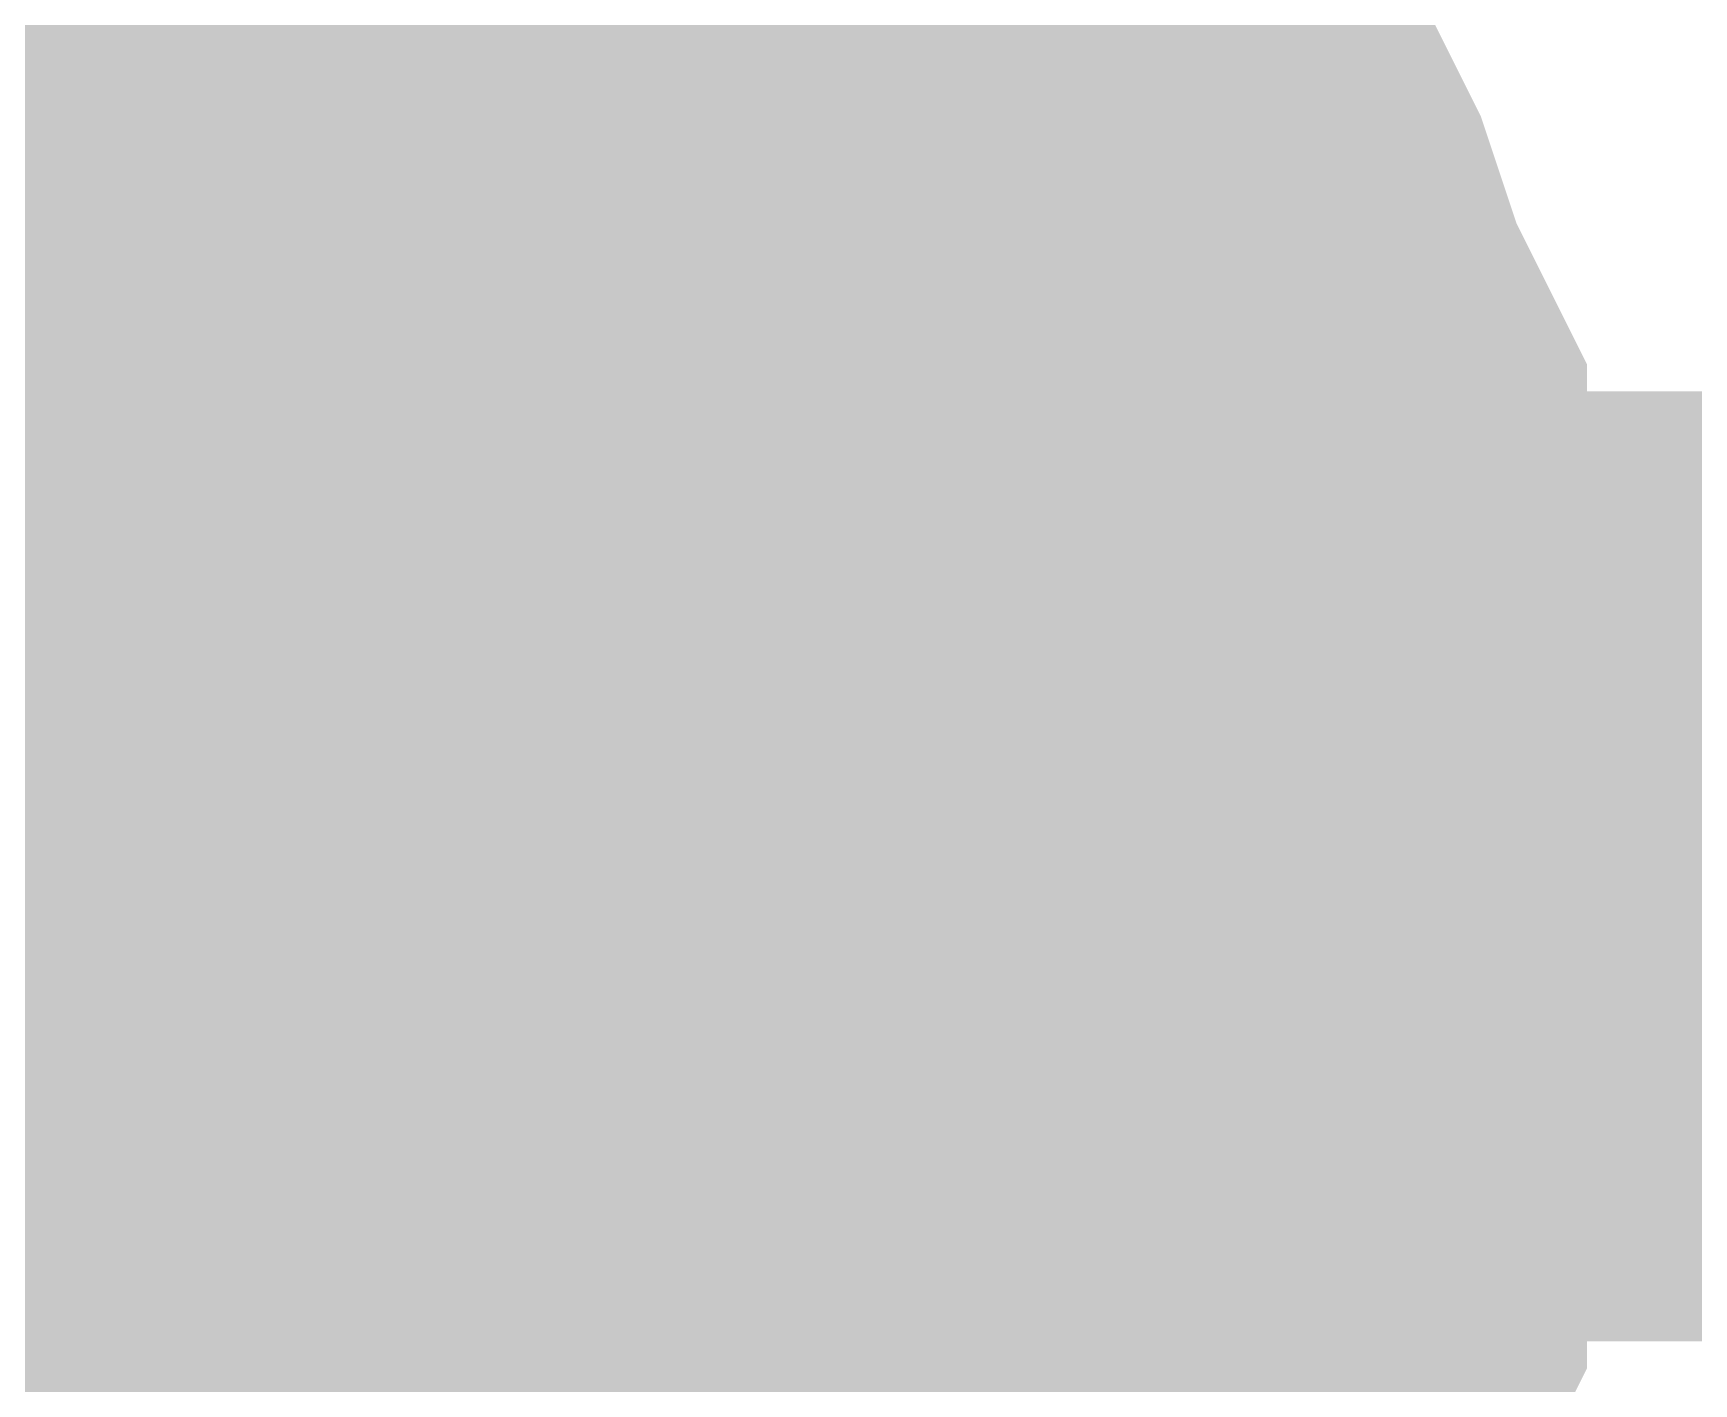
# Model space of a CAD drawing. Header units: inches. Extents: x 0 to 594, y 0 to 420.
# Drawn here: x 117.664 to 118.188, y 139.833 to 140.259 of the extents above; entities that cross this region are included whole.
import ezdxf

# ---------------------------------------------------------------- set-up
doc = ezdxf.new("R2010")
doc.units = ezdxf.units.IN
doc.layers.add('Sheet', color=255, linetype='Continuous')

msp = doc.modelspace()

# ---------------------------------------------------------------- linework, layer by layer
at = {"layer": 'Sheet'}
for points in [[(102.50532, 162.49467, 0.29972, 0.29972, 0), (107.50011, 162.49467, 0.29972, 0.29972, 0), (107.50011, 139.99627, 0.29972, 0.29972, 0), (117.50091, 139.99627, 0.29972, 0.29972, 0), (130.01029, 139.99627, 0.29972, 0.29972, 0)], [(117.79208, 140.41062, 0.29972, 0.29972, 0), (117.80328, 140.39942, 0.29972, 0.29972, 0), (117.82568, 140.38823, 0.29972, 0.29972, 0), (117.84808, 140.36583, 0.29972, 0.29972, 0), (117.85928, 140.35463, 0.29972, 0.29972, 0), (117.88167, 140.33223, 0.29972, 0.29972, 0), (117.89287, 140.32103, 0.29972, 0.29972, 0), (117.91527, 140.29864, 0.29972, 0.29972, 0), (117.92647, 140.27624, 0.29972, 0.29972, 0), (117.93767, 140.25384, 0.29972, 0.29972, 0), (117.94887, 140.24264, 0.29972, 0.29972, 0), (117.96007, 140.22024, 0.29972, 0.29972, 0), (117.97127, 140.19785, 0.29972, 0.29972, 0), (117.98247, 140.17545, 0.29972, 0.29972, 0), (117.99367, 140.14185, 0.29972, 0.29972, 0), (118.00486, 140.11945, 0.29972, 0.29972, 0), (118.00486, 140.09706, 0.29972, 0.29972, 0), (118.00486, 140.07466, 0.29972, 0.29972, 0), (118.01606, 140.05226, 0.29972, 0.29972, 0), (118.01606, 140.01866, 0.29972, 0.29972, 0), (118.01606, 139.99627, 0.29972, 0.29972, 0)], [(117.79208, 140.41062, 0.29972, 0.29972, 0), (117.80328, 140.39942, 0.29972, 0.29972, 0), (117.82568, 140.38823, 0.29972, 0.29972, 0), (117.84808, 140.36583, 0.29972, 0.29972, 0), (117.85928, 140.35463, 0.29972, 0.29972, 0), (117.88167, 140.33223, 0.29972, 0.29972, 0), (117.89287, 140.32103, 0.29972, 0.29972, 0), (117.91527, 140.29864, 0.29972, 0.29972, 0), (117.92647, 140.27624, 0.29972, 0.29972, 0), (117.93767, 140.25384, 0.29972, 0.29972, 0), (117.94887, 140.24264, 0.29972, 0.29972, 0), (117.96007, 140.22024, 0.29972, 0.29972, 0), (117.97127, 140.19785, 0.29972, 0.29972, 0), (117.98247, 140.17545, 0.29972, 0.29972, 0), (117.99367, 140.14185, 0.29972, 0.29972, 0), (118.00486, 140.11945, 0.29972, 0.29972, 0), (118.00486, 140.09706, 0.29972, 0.29972, 0), (118.00486, 140.07466, 0.29972, 0.29972, 0), (118.01606, 140.05226, 0.29972, 0.29972, 0), (118.01606, 140.01866, 0.29972, 0.29972, 0), (118.01606, 139.99627, 0.29972, 0.29972, 0)], [(117.79208, 140.41062, 0.29972, 0.29972, 0), (117.80328, 140.39942, 0.29972, 0.29972, 0), (117.82568, 140.38823, 0.29972, 0.29972, 0), (117.84808, 140.36583, 0.29972, 0.29972, 0), (117.85928, 140.35463, 0.29972, 0.29972, 0), (117.88167, 140.33223, 0.29972, 0.29972, 0), (117.89287, 140.32103, 0.29972, 0.29972, 0), (117.91527, 140.29864, 0.29972, 0.29972, 0), (117.92647, 140.27624, 0.29972, 0.29972, 0), (117.93767, 140.25384, 0.29972, 0.29972, 0), (117.94887, 140.24264, 0.29972, 0.29972, 0), (117.96007, 140.22024, 0.29972, 0.29972, 0), (117.97127, 140.19785, 0.29972, 0.29972, 0), (117.98247, 140.17545, 0.29972, 0.29972, 0), (117.99367, 140.14185, 0.29972, 0.29972, 0), (118.00486, 140.11945, 0.29972, 0.29972, 0), (118.00486, 140.09706, 0.29972, 0.29972, 0), (118.00486, 140.07466, 0.29972, 0.29972, 0), (118.01606, 140.05226, 0.29972, 0.29972, 0), (118.01606, 140.01866, 0.29972, 0.29972, 0), (118.01606, 139.99627, 0.29972, 0.29972, 0)], [(117.79208, 140.41062, 0.29972, 0.29972, 0), (117.80328, 140.39942, 0.29972, 0.29972, 0), (117.82568, 140.38823, 0.29972, 0.29972, 0), (117.84808, 140.36583, 0.29972, 0.29972, 0), (117.85928, 140.35463, 0.29972, 0.29972, 0), (117.88167, 140.33223, 0.29972, 0.29972, 0), (117.89287, 140.32103, 0.29972, 0.29972, 0), (117.91527, 140.29864, 0.29972, 0.29972, 0), (117.92647, 140.27624, 0.29972, 0.29972, 0), (117.93767, 140.25384, 0.29972, 0.29972, 0), (117.94887, 140.24264, 0.29972, 0.29972, 0), (117.96007, 140.22024, 0.29972, 0.29972, 0), (117.97127, 140.19785, 0.29972, 0.29972, 0), (117.98247, 140.17545, 0.29972, 0.29972, 0), (117.99367, 140.14185, 0.29972, 0.29972, 0), (118.00486, 140.11945, 0.29972, 0.29972, 0), (118.00486, 140.09706, 0.29972, 0.29972, 0), (118.00486, 140.07466, 0.29972, 0.29972, 0), (118.01606, 140.05226, 0.29972, 0.29972, 0), (118.01606, 140.01866, 0.29972, 0.29972, 0), (118.01606, 139.99627, 0.29972, 0.29972, 0)], [(117.79208, 140.41062, 0.29972, 0.29972, 0), (117.80328, 140.39942, 0.29972, 0.29972, 0), (117.82568, 140.38823, 0.29972, 0.29972, 0), (117.84808, 140.36583, 0.29972, 0.29972, 0), (117.85928, 140.35463, 0.29972, 0.29972, 0), (117.88167, 140.33223, 0.29972, 0.29972, 0), (117.89287, 140.32103, 0.29972, 0.29972, 0), (117.91527, 140.29864, 0.29972, 0.29972, 0), (117.92647, 140.27624, 0.29972, 0.29972, 0), (117.93767, 140.25384, 0.29972, 0.29972, 0), (117.94887, 140.24264, 0.29972, 0.29972, 0), (117.96007, 140.22024, 0.29972, 0.29972, 0), (117.97127, 140.19785, 0.29972, 0.29972, 0), (117.98247, 140.17545, 0.29972, 0.29972, 0), (117.99367, 140.14185, 0.29972, 0.29972, 0), (118.00486, 140.11945, 0.29972, 0.29972, 0), (118.00486, 140.09706, 0.29972, 0.29972, 0), (118.00486, 140.07466, 0.29972, 0.29972, 0), (118.01606, 140.05226, 0.29972, 0.29972, 0), (118.01606, 140.01866, 0.29972, 0.29972, 0), (118.01606, 139.99627, 0.29972, 0.29972, 0)], [(117.79208, 140.41062, 0.29972, 0.29972, 0), (117.80328, 140.39942, 0.29972, 0.29972, 0), (117.82568, 140.38823, 0.29972, 0.29972, 0), (117.84808, 140.36583, 0.29972, 0.29972, 0), (117.85928, 140.35463, 0.29972, 0.29972, 0), (117.88167, 140.33223, 0.29972, 0.29972, 0), (117.89287, 140.32103, 0.29972, 0.29972, 0), (117.91527, 140.29864, 0.29972, 0.29972, 0), (117.92647, 140.27624, 0.29972, 0.29972, 0), (117.93767, 140.25384, 0.29972, 0.29972, 0), (117.94887, 140.24264, 0.29972, 0.29972, 0), (117.96007, 140.22024, 0.29972, 0.29972, 0), (117.97127, 140.19785, 0.29972, 0.29972, 0), (117.98247, 140.17545, 0.29972, 0.29972, 0), (117.99367, 140.14185, 0.29972, 0.29972, 0), (118.00486, 140.11945, 0.29972, 0.29972, 0), (118.00486, 140.09706, 0.29972, 0.29972, 0), (118.00486, 140.07466, 0.29972, 0.29972, 0), (118.01606, 140.05226, 0.29972, 0.29972, 0), (118.01606, 140.01866, 0.29972, 0.29972, 0), (118.01606, 139.99627, 0.29972, 0.29972, 0)], [(117.79208, 140.41062, 0.29972, 0.29972, 0), (117.80328, 140.39942, 0.29972, 0.29972, 0), (117.82568, 140.38823, 0.29972, 0.29972, 0), (117.84808, 140.36583, 0.29972, 0.29972, 0), (117.85928, 140.35463, 0.29972, 0.29972, 0), (117.88167, 140.33223, 0.29972, 0.29972, 0), (117.89287, 140.32103, 0.29972, 0.29972, 0), (117.91527, 140.29864, 0.29972, 0.29972, 0), (117.92647, 140.27624, 0.29972, 0.29972, 0), (117.93767, 140.25384, 0.29972, 0.29972, 0), (117.94887, 140.24264, 0.29972, 0.29972, 0), (117.96007, 140.22024, 0.29972, 0.29972, 0), (117.97127, 140.19785, 0.29972, 0.29972, 0), (117.98247, 140.17545, 0.29972, 0.29972, 0), (117.99367, 140.14185, 0.29972, 0.29972, 0), (118.00486, 140.11945, 0.29972, 0.29972, 0), (118.00486, 140.09706, 0.29972, 0.29972, 0), (118.00486, 140.07466, 0.29972, 0.29972, 0), (118.01606, 140.05226, 0.29972, 0.29972, 0), (118.01606, 140.01866, 0.29972, 0.29972, 0), (118.01606, 139.99627, 0.29972, 0.29972, 0)], [(117.79208, 140.41062, 0.29972, 0.29972, 0), (117.80328, 140.39942, 0.29972, 0.29972, 0), (117.82568, 140.38823, 0.29972, 0.29972, 0), (117.84808, 140.36583, 0.29972, 0.29972, 0), (117.85928, 140.35463, 0.29972, 0.29972, 0), (117.88167, 140.33223, 0.29972, 0.29972, 0), (117.89287, 140.32103, 0.29972, 0.29972, 0), (117.91527, 140.29864, 0.29972, 0.29972, 0), (117.92647, 140.27624, 0.29972, 0.29972, 0), (117.93767, 140.25384, 0.29972, 0.29972, 0), (117.94887, 140.24264, 0.29972, 0.29972, 0), (117.96007, 140.22024, 0.29972, 0.29972, 0), (117.97127, 140.19785, 0.29972, 0.29972, 0), (117.98247, 140.17545, 0.29972, 0.29972, 0), (117.99367, 140.14185, 0.29972, 0.29972, 0), (118.00486, 140.11945, 0.29972, 0.29972, 0), (118.00486, 140.09706, 0.29972, 0.29972, 0), (118.00486, 140.07466, 0.29972, 0.29972, 0), (118.01606, 140.05226, 0.29972, 0.29972, 0), (118.01606, 140.01866, 0.29972, 0.29972, 0), (118.01606, 139.99627, 0.29972, 0.29972, 0)], [(117.89287, 140.32103, 0.09906, 0.09906, 0), (117.91527, 140.29864, 0.09906, 0.09906, 0), (117.92647, 140.27624, 0.09906, 0.09906, 0), (117.93767, 140.25384, 0.09906, 0.09906, 0), (117.94887, 140.24264, 0.09906, 0.09906, 0), (117.96007, 140.22024, 0.09906, 0.09906, 0), (117.97127, 140.19785, 0.09906, 0.09906, 0), (117.98247, 140.17545, 0.09906, 0.09906, 0), (117.99367, 140.14185, 0.09906, 0.09906, 0), (118.00486, 140.11945, 0.09906, 0.09906, 0), (118.00486, 140.09706, 0.09906, 0.09906, 0), (118.00486, 140.07466, 0.09906, 0.09906, 0), (118.01606, 140.05226, 0.09906, 0.09906, 0), (118.01606, 140.01866, 0.09906, 0.09906, 0), (118.01606, 139.99627, 0.09906, 0.09906, 0)], [(117.89287, 140.32103, 0.09906, 0.09906, 0), (117.91527, 140.29864, 0.09906, 0.09906, 0), (117.92647, 140.27624, 0.09906, 0.09906, 0), (117.93767, 140.25384, 0.09906, 0.09906, 0), (117.94887, 140.24264, 0.09906, 0.09906, 0), (117.96007, 140.22024, 0.09906, 0.09906, 0), (117.97127, 140.19785, 0.09906, 0.09906, 0), (117.98247, 140.17545, 0.09906, 0.09906, 0), (117.99367, 140.14185, 0.09906, 0.09906, 0), (118.00486, 140.11945, 0.09906, 0.09906, 0), (118.00486, 140.09706, 0.09906, 0.09906, 0), (118.00486, 140.07466, 0.09906, 0.09906, 0), (118.01606, 140.05226, 0.09906, 0.09906, 0), (118.01606, 140.01866, 0.09906, 0.09906, 0), (118.01606, 139.99627, 0.09906, 0.09906, 0)], [(117.89287, 140.32103, 0.09906, 0.09906, 0), (117.91527, 140.29864, 0.09906, 0.09906, 0), (117.92647, 140.27624, 0.09906, 0.09906, 0), (117.93767, 140.25384, 0.09906, 0.09906, 0), (117.94887, 140.24264, 0.09906, 0.09906, 0), (117.96007, 140.22024, 0.09906, 0.09906, 0), (117.97127, 140.19785, 0.09906, 0.09906, 0), (117.98247, 140.17545, 0.09906, 0.09906, 0), (117.99367, 140.14185, 0.09906, 0.09906, 0), (118.00486, 140.11945, 0.09906, 0.09906, 0), (118.00486, 140.09706, 0.09906, 0.09906, 0), (118.00486, 140.07466, 0.09906, 0.09906, 0), (118.01606, 140.05226, 0.09906, 0.09906, 0), (118.01606, 140.01866, 0.09906, 0.09906, 0), (118.01606, 139.99627, 0.09906, 0.09906, 0)], [(117.89287, 140.32103, 0.09906, 0.09906, 0), (117.91527, 140.29864, 0.09906, 0.09906, 0), (117.92647, 140.27624, 0.09906, 0.09906, 0), (117.93767, 140.25384, 0.09906, 0.09906, 0), (117.94887, 140.24264, 0.09906, 0.09906, 0), (117.96007, 140.22024, 0.09906, 0.09906, 0), (117.97127, 140.19785, 0.09906, 0.09906, 0), (117.98247, 140.17545, 0.09906, 0.09906, 0), (117.99367, 140.14185, 0.09906, 0.09906, 0), (118.00486, 140.11945, 0.09906, 0.09906, 0), (118.00486, 140.09706, 0.09906, 0.09906, 0), (118.00486, 140.07466, 0.09906, 0.09906, 0), (118.01606, 140.05226, 0.09906, 0.09906, 0), (118.01606, 140.01866, 0.09906, 0.09906, 0), (118.01606, 139.99627, 0.09906, 0.09906, 0)], [(117.89287, 140.32103, 0.09906, 0.09906, 0), (117.91527, 140.29864, 0.09906, 0.09906, 0), (117.92647, 140.27624, 0.09906, 0.09906, 0), (117.93767, 140.25384, 0.09906, 0.09906, 0), (117.94887, 140.24264, 0.09906, 0.09906, 0), (117.96007, 140.22024, 0.09906, 0.09906, 0), (117.97127, 140.19785, 0.09906, 0.09906, 0), (117.98247, 140.17545, 0.09906, 0.09906, 0), (117.99367, 140.14185, 0.09906, 0.09906, 0), (118.00486, 140.11945, 0.09906, 0.09906, 0), (118.00486, 140.09706, 0.09906, 0.09906, 0), (118.00486, 140.07466, 0.09906, 0.09906, 0), (118.01606, 140.05226, 0.09906, 0.09906, 0), (118.01606, 140.01866, 0.09906, 0.09906, 0), (118.01606, 139.99627, 0.09906, 0.09906, 0)], [(117.89287, 140.32103, 0.09906, 0.09906, 0), (117.91527, 140.29864, 0.09906, 0.09906, 0), (117.92647, 140.27624, 0.09906, 0.09906, 0), (117.93767, 140.25384, 0.09906, 0.09906, 0), (117.94887, 140.24264, 0.09906, 0.09906, 0), (117.96007, 140.22024, 0.09906, 0.09906, 0), (117.97127, 140.19785, 0.09906, 0.09906, 0), (117.98247, 140.17545, 0.09906, 0.09906, 0), (117.99367, 140.14185, 0.09906, 0.09906, 0), (118.00486, 140.11945, 0.09906, 0.09906, 0), (118.00486, 140.09706, 0.09906, 0.09906, 0), (118.00486, 140.07466, 0.09906, 0.09906, 0), (118.01606, 140.05226, 0.09906, 0.09906, 0), (118.01606, 140.01866, 0.09906, 0.09906, 0), (118.01606, 139.99627, 0.09906, 0.09906, 0)], [(117.89287, 140.32103, 0.09906, 0.09906, 0), (117.91527, 140.29864, 0.09906, 0.09906, 0), (117.92647, 140.27624, 0.09906, 0.09906, 0), (117.93767, 140.25384, 0.09906, 0.09906, 0), (117.94887, 140.24264, 0.09906, 0.09906, 0), (117.96007, 140.22024, 0.09906, 0.09906, 0), (117.97127, 140.19785, 0.09906, 0.09906, 0), (117.98247, 140.17545, 0.09906, 0.09906, 0), (117.99367, 140.14185, 0.09906, 0.09906, 0), (118.00486, 140.11945, 0.09906, 0.09906, 0), (118.00486, 140.09706, 0.09906, 0.09906, 0), (118.00486, 140.07466, 0.09906, 0.09906, 0), (118.01606, 140.05226, 0.09906, 0.09906, 0), (118.01606, 140.01866, 0.09906, 0.09906, 0), (118.01606, 139.99627, 0.09906, 0.09906, 0)], [(117.89287, 140.32103, 0.09906, 0.09906, 0), (117.91527, 140.29864, 0.09906, 0.09906, 0), (117.92647, 140.27624, 0.09906, 0.09906, 0), (117.93767, 140.25384, 0.09906, 0.09906, 0), (117.94887, 140.24264, 0.09906, 0.09906, 0), (117.96007, 140.22024, 0.09906, 0.09906, 0), (117.97127, 140.19785, 0.09906, 0.09906, 0), (117.98247, 140.17545, 0.09906, 0.09906, 0), (117.99367, 140.14185, 0.09906, 0.09906, 0), (118.00486, 140.11945, 0.09906, 0.09906, 0), (118.00486, 140.09706, 0.09906, 0.09906, 0), (118.00486, 140.07466, 0.09906, 0.09906, 0), (118.01606, 140.05226, 0.09906, 0.09906, 0), (118.01606, 140.01866, 0.09906, 0.09906, 0), (118.01606, 139.99627, 0.09906, 0.09906, 0)], [(118.01606, 139.99627, 0.29972, 0.29972, 0), (118.01606, 139.97387, 0.29972, 0.29972, 0), (118.01606, 139.94027, 0.29972, 0.29972, 0), (118.00486, 139.91788, 0.29972, 0.29972, 0), (118.00486, 139.89548, 0.29972, 0.29972, 0), (118.00486, 139.87308, 0.29972, 0.29972, 0), (117.99367, 139.85068, 0.29972, 0.29972, 0), (117.98247, 139.81709, 0.29972, 0.29972, 0), (117.97127, 139.79469, 0.29972, 0.29972, 0), (117.96007, 139.77229, 0.29972, 0.29972, 0), (117.94887, 139.74989, 0.29972, 0.29972, 0), (117.93767, 139.73869, 0.29972, 0.29972, 0), (117.92647, 139.7163, 0.29972, 0.29972, 0), (117.91527, 139.6939, 0.29972, 0.29972, 0), (117.89287, 139.6715, 0.29972, 0.29972, 0)], [(118.01606, 139.99627, 0.29972, 0.29972, 0), (118.01606, 139.97387, 0.29972, 0.29972, 0), (118.01606, 139.94027, 0.29972, 0.29972, 0), (118.00486, 139.91788, 0.29972, 0.29972, 0), (118.00486, 139.89548, 0.29972, 0.29972, 0), (118.00486, 139.87308, 0.29972, 0.29972, 0), (117.99367, 139.85068, 0.29972, 0.29972, 0), (117.98247, 139.81709, 0.29972, 0.29972, 0), (117.97127, 139.79469, 0.29972, 0.29972, 0), (117.96007, 139.77229, 0.29972, 0.29972, 0), (117.94887, 139.74989, 0.29972, 0.29972, 0), (117.93767, 139.73869, 0.29972, 0.29972, 0), (117.92647, 139.7163, 0.29972, 0.29972, 0), (117.91527, 139.6939, 0.29972, 0.29972, 0), (117.89287, 139.6715, 0.29972, 0.29972, 0)], [(118.01606, 139.99627, 0.29972, 0.29972, 0), (118.01606, 139.97387, 0.29972, 0.29972, 0), (118.01606, 139.94027, 0.29972, 0.29972, 0), (118.00486, 139.91788, 0.29972, 0.29972, 0), (118.00486, 139.89548, 0.29972, 0.29972, 0), (118.00486, 139.87308, 0.29972, 0.29972, 0), (117.99367, 139.85068, 0.29972, 0.29972, 0), (117.98247, 139.81709, 0.29972, 0.29972, 0), (117.97127, 139.79469, 0.29972, 0.29972, 0), (117.96007, 139.77229, 0.29972, 0.29972, 0), (117.94887, 139.74989, 0.29972, 0.29972, 0), (117.93767, 139.73869, 0.29972, 0.29972, 0), (117.92647, 139.7163, 0.29972, 0.29972, 0), (117.91527, 139.6939, 0.29972, 0.29972, 0), (117.89287, 139.6715, 0.29972, 0.29972, 0)], [(118.01606, 139.99627, 0.29972, 0.29972, 0), (118.01606, 139.97387, 0.29972, 0.29972, 0), (118.01606, 139.94027, 0.29972, 0.29972, 0), (118.00486, 139.91788, 0.29972, 0.29972, 0), (118.00486, 139.89548, 0.29972, 0.29972, 0), (118.00486, 139.87308, 0.29972, 0.29972, 0), (117.99367, 139.85068, 0.29972, 0.29972, 0), (117.98247, 139.81709, 0.29972, 0.29972, 0), (117.97127, 139.79469, 0.29972, 0.29972, 0), (117.96007, 139.77229, 0.29972, 0.29972, 0), (117.94887, 139.74989, 0.29972, 0.29972, 0), (117.93767, 139.73869, 0.29972, 0.29972, 0), (117.92647, 139.7163, 0.29972, 0.29972, 0), (117.91527, 139.6939, 0.29972, 0.29972, 0), (117.89287, 139.6715, 0.29972, 0.29972, 0)], [(118.01606, 139.99627, 0.29972, 0.29972, 0), (118.01606, 139.97387, 0.29972, 0.29972, 0), (118.01606, 139.94027, 0.29972, 0.29972, 0), (118.00486, 139.91788, 0.29972, 0.29972, 0), (118.00486, 139.89548, 0.29972, 0.29972, 0), (118.00486, 139.87308, 0.29972, 0.29972, 0), (117.99367, 139.85068, 0.29972, 0.29972, 0), (117.98247, 139.81709, 0.29972, 0.29972, 0), (117.97127, 139.79469, 0.29972, 0.29972, 0), (117.96007, 139.77229, 0.29972, 0.29972, 0), (117.94887, 139.74989, 0.29972, 0.29972, 0), (117.93767, 139.73869, 0.29972, 0.29972, 0), (117.92647, 139.7163, 0.29972, 0.29972, 0), (117.91527, 139.6939, 0.29972, 0.29972, 0), (117.89287, 139.6715, 0.29972, 0.29972, 0)], [(118.01606, 139.99627, 0.29972, 0.29972, 0), (118.01606, 139.97387, 0.29972, 0.29972, 0), (118.01606, 139.94027, 0.29972, 0.29972, 0), (118.00486, 139.91788, 0.29972, 0.29972, 0), (118.00486, 139.89548, 0.29972, 0.29972, 0), (118.00486, 139.87308, 0.29972, 0.29972, 0), (117.99367, 139.85068, 0.29972, 0.29972, 0), (117.98247, 139.81709, 0.29972, 0.29972, 0), (117.97127, 139.79469, 0.29972, 0.29972, 0), (117.96007, 139.77229, 0.29972, 0.29972, 0), (117.94887, 139.74989, 0.29972, 0.29972, 0), (117.93767, 139.73869, 0.29972, 0.29972, 0), (117.92647, 139.7163, 0.29972, 0.29972, 0), (117.91527, 139.6939, 0.29972, 0.29972, 0), (117.89287, 139.6715, 0.29972, 0.29972, 0)], [(118.01606, 139.99627, 0.29972, 0.29972, 0), (118.01606, 139.97387, 0.29972, 0.29972, 0), (118.01606, 139.94027, 0.29972, 0.29972, 0), (118.00486, 139.91788, 0.29972, 0.29972, 0), (118.00486, 139.89548, 0.29972, 0.29972, 0), (118.00486, 139.87308, 0.29972, 0.29972, 0), (117.99367, 139.85068, 0.29972, 0.29972, 0), (117.98247, 139.81709, 0.29972, 0.29972, 0), (117.97127, 139.79469, 0.29972, 0.29972, 0), (117.96007, 139.77229, 0.29972, 0.29972, 0), (117.94887, 139.74989, 0.29972, 0.29972, 0), (117.93767, 139.73869, 0.29972, 0.29972, 0), (117.92647, 139.7163, 0.29972, 0.29972, 0), (117.91527, 139.6939, 0.29972, 0.29972, 0), (117.89287, 139.6715, 0.29972, 0.29972, 0)], [(118.01606, 139.99627, 0.29972, 0.29972, 0), (118.01606, 139.97387, 0.29972, 0.29972, 0), (118.01606, 139.94027, 0.29972, 0.29972, 0), (118.00486, 139.91788, 0.29972, 0.29972, 0), (118.00486, 139.89548, 0.29972, 0.29972, 0), (118.00486, 139.87308, 0.29972, 0.29972, 0), (117.99367, 139.85068, 0.29972, 0.29972, 0), (117.98247, 139.81709, 0.29972, 0.29972, 0), (117.97127, 139.79469, 0.29972, 0.29972, 0), (117.96007, 139.77229, 0.29972, 0.29972, 0), (117.94887, 139.74989, 0.29972, 0.29972, 0), (117.93767, 139.73869, 0.29972, 0.29972, 0), (117.92647, 139.7163, 0.29972, 0.29972, 0), (117.91527, 139.6939, 0.29972, 0.29972, 0), (117.89287, 139.6715, 0.29972, 0.29972, 0)], [(118.01606, 139.99627, 0.29972, 0.29972, 0), (118.01606, 139.99627, 0.29972, 0.29972, 0), (118.01606, 139.99627, 0.29972, 0.29972, 0), (118.01606, 139.99627, 0.29972, 0.29972, 0), (118.01606, 139.99627, 0.29972, 0.29972, 0), (118.01606, 139.99627, 0.29972, 0.29972, 0), (118.01606, 139.99627, 0.29972, 0.29972, 0), (118.01606, 139.99627, 0.29972, 0.29972, 0), (118.01606, 139.99627, 0.29972, 0.29972, 0), (118.01606, 139.99627, 0.29972, 0.29972, 0), (118.01606, 139.99627, 0.29972, 0.29972, 0), (118.01606, 139.99627, 0.29972, 0.29972, 0), (118.01606, 139.99627, 0.29972, 0.29972, 0), (118.01606, 139.99627, 0.29972, 0.29972, 0), (118.01606, 139.99627, 0.29972, 0.29972, 0), (118.01606, 139.99627, 0.29972, 0.29972, 0), (118.01606, 139.99627, 0.29972, 0.29972, 0), (118.01606, 139.99627, 0.29972, 0.29972, 0), (118.01606, 139.99627, 0.29972, 0.29972, 0), (118.01606, 139.99627, 0.29972, 0.29972, 0), (118.01606, 139.99627, 0.29972, 0.29972, 0), (118.01606, 139.99627, 0.29972, 0.29972, 0), (118.01606, 139.99627, 0.29972, 0.29972, 0), (118.01606, 139.99627, 0.29972, 0.29972, 0), (118.01606, 139.99627, 0.29972, 0.29972, 0), (118.01606, 139.99627, 0.29972, 0.29972, 0), (118.01606, 139.99627, 0.29972, 0.29972, 0), (118.01606, 139.99627, 0.29972, 0.29972, 0), (118.01606, 139.99627, 0.29972, 0.29972, 0), (118.01606, 139.99627, 0.29972, 0.29972, 0), (118.01606, 139.99627, 0.29972, 0.29972, 0), (118.01606, 139.99627, 0.29972, 0.29972, 0), (118.01606, 139.99627, 0.29972, 0.29972, 0)], [(118.01606, 139.99627, 0.29972, 0.29972, 0), (118.01606, 139.99627, 0.29972, 0.29972, 0)], [(118.01606, 139.99627, 0.29972, 0.29972, 0), (118.01606, 139.99627, 0.29972, 0.29972, 0), (118.01606, 139.99627, 0.29972, 0.29972, 0), (118.01606, 139.99627, 0.29972, 0.29972, 0), (118.01606, 139.99627, 0.29972, 0.29972, 0), (118.01606, 139.99627, 0.29972, 0.29972, 0), (118.01606, 139.99627, 0.29972, 0.29972, 0), (118.01606, 139.99627, 0.29972, 0.29972, 0), (118.01606, 139.99627, 0.29972, 0.29972, 0), (118.01606, 139.99627, 0.29972, 0.29972, 0), (118.01606, 139.99627, 0.29972, 0.29972, 0), (118.01606, 139.99627, 0.29972, 0.29972, 0), (118.01606, 139.99627, 0.29972, 0.29972, 0), (118.01606, 139.99627, 0.29972, 0.29972, 0), (118.01606, 139.99627, 0.29972, 0.29972, 0), (118.01606, 139.99627, 0.29972, 0.29972, 0), (118.01606, 139.99627, 0.29972, 0.29972, 0), (118.01606, 139.99627, 0.29972, 0.29972, 0), (118.01606, 139.99627, 0.29972, 0.29972, 0), (118.01606, 139.99627, 0.29972, 0.29972, 0), (118.01606, 139.99627, 0.29972, 0.29972, 0), (118.01606, 139.99627, 0.29972, 0.29972, 0), (118.01606, 139.99627, 0.29972, 0.29972, 0), (118.01606, 139.99627, 0.29972, 0.29972, 0), (118.01606, 139.99627, 0.29972, 0.29972, 0), (118.01606, 139.99627, 0.29972, 0.29972, 0), (118.01606, 139.99627, 0.29972, 0.29972, 0), (118.01606, 139.99627, 0.29972, 0.29972, 0), (118.01606, 139.99627, 0.29972, 0.29972, 0), (118.01606, 139.99627, 0.29972, 0.29972, 0), (118.01606, 139.99627, 0.29972, 0.29972, 0), (118.01606, 139.99627, 0.29972, 0.29972, 0), (118.01606, 139.99627, 0.29972, 0.29972, 0)], [(118.01606, 139.99627, 0.29972, 0.29972, 0), (118.01606, 139.99627, 0.29972, 0.29972, 0)], [(118.01606, 139.99627, 0.29972, 0.29972, 0), (118.01606, 139.99627, 0.29972, 0.29972, 0), (118.01606, 139.99627, 0.29972, 0.29972, 0), (118.01606, 139.99627, 0.29972, 0.29972, 0), (118.01606, 139.99627, 0.29972, 0.29972, 0), (118.01606, 139.99627, 0.29972, 0.29972, 0), (118.01606, 139.99627, 0.29972, 0.29972, 0), (118.01606, 139.99627, 0.29972, 0.29972, 0), (118.01606, 139.99627, 0.29972, 0.29972, 0), (118.01606, 139.99627, 0.29972, 0.29972, 0), (118.01606, 139.99627, 0.29972, 0.29972, 0), (118.01606, 139.99627, 0.29972, 0.29972, 0), (118.01606, 139.99627, 0.29972, 0.29972, 0), (118.01606, 139.99627, 0.29972, 0.29972, 0), (118.01606, 139.99627, 0.29972, 0.29972, 0), (118.01606, 139.99627, 0.29972, 0.29972, 0), (118.01606, 139.99627, 0.29972, 0.29972, 0), (118.01606, 139.99627, 0.29972, 0.29972, 0), (118.01606, 139.99627, 0.29972, 0.29972, 0), (118.01606, 139.99627, 0.29972, 0.29972, 0), (118.01606, 139.99627, 0.29972, 0.29972, 0), (118.01606, 139.99627, 0.29972, 0.29972, 0), (118.01606, 139.99627, 0.29972, 0.29972, 0), (118.01606, 139.99627, 0.29972, 0.29972, 0), (118.01606, 139.99627, 0.29972, 0.29972, 0), (118.01606, 139.99627, 0.29972, 0.29972, 0), (118.01606, 139.99627, 0.29972, 0.29972, 0), (118.01606, 139.99627, 0.29972, 0.29972, 0), (118.01606, 139.99627, 0.29972, 0.29972, 0), (118.01606, 139.99627, 0.29972, 0.29972, 0), (118.01606, 139.99627, 0.29972, 0.29972, 0), (118.01606, 139.99627, 0.29972, 0.29972, 0), (118.01606, 139.99627, 0.29972, 0.29972, 0)], [(118.01606, 139.99627, 0.29972, 0.29972, 0), (118.01606, 139.99627, 0.29972, 0.29972, 0)], [(118.01606, 139.99627, 0.29972, 0.29972, 0), (118.01606, 139.99627, 0.29972, 0.29972, 0), (118.01606, 139.99627, 0.29972, 0.29972, 0), (118.01606, 139.99627, 0.29972, 0.29972, 0), (118.01606, 139.99627, 0.29972, 0.29972, 0), (118.01606, 139.99627, 0.29972, 0.29972, 0), (118.01606, 139.99627, 0.29972, 0.29972, 0), (118.01606, 139.99627, 0.29972, 0.29972, 0), (118.01606, 139.99627, 0.29972, 0.29972, 0), (118.01606, 139.99627, 0.29972, 0.29972, 0), (118.01606, 139.99627, 0.29972, 0.29972, 0), (118.01606, 139.99627, 0.29972, 0.29972, 0), (118.01606, 139.99627, 0.29972, 0.29972, 0), (118.01606, 139.99627, 0.29972, 0.29972, 0), (118.01606, 139.99627, 0.29972, 0.29972, 0), (118.01606, 139.99627, 0.29972, 0.29972, 0), (118.01606, 139.99627, 0.29972, 0.29972, 0), (118.01606, 139.99627, 0.29972, 0.29972, 0), (118.01606, 139.99627, 0.29972, 0.29972, 0), (118.01606, 139.99627, 0.29972, 0.29972, 0), (118.01606, 139.99627, 0.29972, 0.29972, 0), (118.01606, 139.99627, 0.29972, 0.29972, 0), (118.01606, 139.99627, 0.29972, 0.29972, 0), (118.01606, 139.99627, 0.29972, 0.29972, 0), (118.01606, 139.99627, 0.29972, 0.29972, 0), (118.01606, 139.99627, 0.29972, 0.29972, 0), (118.01606, 139.99627, 0.29972, 0.29972, 0), (118.01606, 139.99627, 0.29972, 0.29972, 0), (118.01606, 139.99627, 0.29972, 0.29972, 0), (118.01606, 139.99627, 0.29972, 0.29972, 0), (118.01606, 139.99627, 0.29972, 0.29972, 0), (118.01606, 139.99627, 0.29972, 0.29972, 0), (118.01606, 139.99627, 0.29972, 0.29972, 0)], [(118.01606, 139.99627, 0.29972, 0.29972, 0), (118.01606, 139.99627, 0.29972, 0.29972, 0)], [(118.01606, 139.99627, 0.29972, 0.29972, 0), (118.01606, 139.99627, 0.29972, 0.29972, 0), (118.01606, 139.99627, 0.29972, 0.29972, 0), (118.01606, 139.99627, 0.29972, 0.29972, 0), (118.01606, 139.99627, 0.29972, 0.29972, 0), (118.01606, 139.99627, 0.29972, 0.29972, 0), (118.01606, 139.99627, 0.29972, 0.29972, 0), (118.01606, 139.99627, 0.29972, 0.29972, 0), (118.01606, 139.99627, 0.29972, 0.29972, 0), (118.01606, 139.99627, 0.29972, 0.29972, 0), (118.01606, 139.99627, 0.29972, 0.29972, 0), (118.01606, 139.99627, 0.29972, 0.29972, 0), (118.01606, 139.99627, 0.29972, 0.29972, 0), (118.01606, 139.99627, 0.29972, 0.29972, 0), (118.01606, 139.99627, 0.29972, 0.29972, 0), (118.01606, 139.99627, 0.29972, 0.29972, 0), (118.01606, 139.99627, 0.29972, 0.29972, 0), (118.01606, 139.99627, 0.29972, 0.29972, 0), (118.01606, 139.99627, 0.29972, 0.29972, 0), (118.01606, 139.99627, 0.29972, 0.29972, 0), (118.01606, 139.99627, 0.29972, 0.29972, 0), (118.01606, 139.99627, 0.29972, 0.29972, 0), (118.01606, 139.99627, 0.29972, 0.29972, 0), (118.01606, 139.99627, 0.29972, 0.29972, 0), (118.01606, 139.99627, 0.29972, 0.29972, 0), (118.01606, 139.99627, 0.29972, 0.29972, 0), (118.01606, 139.99627, 0.29972, 0.29972, 0), (118.01606, 139.99627, 0.29972, 0.29972, 0), (118.01606, 139.99627, 0.29972, 0.29972, 0), (118.01606, 139.99627, 0.29972, 0.29972, 0), (118.01606, 139.99627, 0.29972, 0.29972, 0), (118.01606, 139.99627, 0.29972, 0.29972, 0), (118.01606, 139.99627, 0.29972, 0.29972, 0)], [(118.01606, 139.99627, 0.29972, 0.29972, 0), (118.01606, 139.99627, 0.29972, 0.29972, 0)], [(118.01606, 139.99627, 0.29972, 0.29972, 0), (118.01606, 139.99627, 0.29972, 0.29972, 0), (118.01606, 139.99627, 0.29972, 0.29972, 0), (118.01606, 139.99627, 0.29972, 0.29972, 0), (118.01606, 139.99627, 0.29972, 0.29972, 0), (118.01606, 139.99627, 0.29972, 0.29972, 0), (118.01606, 139.99627, 0.29972, 0.29972, 0), (118.01606, 139.99627, 0.29972, 0.29972, 0), (118.01606, 139.99627, 0.29972, 0.29972, 0), (118.01606, 139.99627, 0.29972, 0.29972, 0), (118.01606, 139.99627, 0.29972, 0.29972, 0), (118.01606, 139.99627, 0.29972, 0.29972, 0), (118.01606, 139.99627, 0.29972, 0.29972, 0), (118.01606, 139.99627, 0.29972, 0.29972, 0), (118.01606, 139.99627, 0.29972, 0.29972, 0), (118.01606, 139.99627, 0.29972, 0.29972, 0), (118.01606, 139.99627, 0.29972, 0.29972, 0), (118.01606, 139.99627, 0.29972, 0.29972, 0), (118.01606, 139.99627, 0.29972, 0.29972, 0), (118.01606, 139.99627, 0.29972, 0.29972, 0), (118.01606, 139.99627, 0.29972, 0.29972, 0), (118.01606, 139.99627, 0.29972, 0.29972, 0), (118.01606, 139.99627, 0.29972, 0.29972, 0), (118.01606, 139.99627, 0.29972, 0.29972, 0), (118.01606, 139.99627, 0.29972, 0.29972, 0), (118.01606, 139.99627, 0.29972, 0.29972, 0), (118.01606, 139.99627, 0.29972, 0.29972, 0), (118.01606, 139.99627, 0.29972, 0.29972, 0), (118.01606, 139.99627, 0.29972, 0.29972, 0), (118.01606, 139.99627, 0.29972, 0.29972, 0), (118.01606, 139.99627, 0.29972, 0.29972, 0), (118.01606, 139.99627, 0.29972, 0.29972, 0), (118.01606, 139.99627, 0.29972, 0.29972, 0)], [(118.01606, 139.99627, 0.29972, 0.29972, 0), (118.01606, 139.99627, 0.29972, 0.29972, 0)], [(118.01606, 139.99627, 0.29972, 0.29972, 0), (118.01606, 139.99627, 0.29972, 0.29972, 0), (118.01606, 139.99627, 0.29972, 0.29972, 0), (118.01606, 139.99627, 0.29972, 0.29972, 0), (118.01606, 139.99627, 0.29972, 0.29972, 0), (118.01606, 139.99627, 0.29972, 0.29972, 0), (118.01606, 139.99627, 0.29972, 0.29972, 0), (118.01606, 139.99627, 0.29972, 0.29972, 0), (118.01606, 139.99627, 0.29972, 0.29972, 0), (118.01606, 139.99627, 0.29972, 0.29972, 0), (118.01606, 139.99627, 0.29972, 0.29972, 0), (118.01606, 139.99627, 0.29972, 0.29972, 0), (118.01606, 139.99627, 0.29972, 0.29972, 0), (118.01606, 139.99627, 0.29972, 0.29972, 0), (118.01606, 139.99627, 0.29972, 0.29972, 0), (118.01606, 139.99627, 0.29972, 0.29972, 0), (118.01606, 139.99627, 0.29972, 0.29972, 0), (118.01606, 139.99627, 0.29972, 0.29972, 0), (118.01606, 139.99627, 0.29972, 0.29972, 0), (118.01606, 139.99627, 0.29972, 0.29972, 0), (118.01606, 139.99627, 0.29972, 0.29972, 0), (118.01606, 139.99627, 0.29972, 0.29972, 0), (118.01606, 139.99627, 0.29972, 0.29972, 0), (118.01606, 139.99627, 0.29972, 0.29972, 0), (118.01606, 139.99627, 0.29972, 0.29972, 0), (118.01606, 139.99627, 0.29972, 0.29972, 0), (118.01606, 139.99627, 0.29972, 0.29972, 0), (118.01606, 139.99627, 0.29972, 0.29972, 0), (118.01606, 139.99627, 0.29972, 0.29972, 0), (118.01606, 139.99627, 0.29972, 0.29972, 0), (118.01606, 139.99627, 0.29972, 0.29972, 0), (118.01606, 139.99627, 0.29972, 0.29972, 0), (118.01606, 139.99627, 0.29972, 0.29972, 0)], [(118.01606, 139.99627, 0.29972, 0.29972, 0), (118.01606, 139.99627, 0.29972, 0.29972, 0)], [(118.01606, 139.99627, 0.29972, 0.29972, 0), (118.01606, 139.99627, 0.29972, 0.29972, 0), (118.01606, 139.99627, 0.29972, 0.29972, 0), (118.01606, 139.99627, 0.29972, 0.29972, 0), (118.01606, 139.99627, 0.29972, 0.29972, 0), (118.01606, 139.99627, 0.29972, 0.29972, 0), (118.01606, 139.99627, 0.29972, 0.29972, 0), (118.01606, 139.99627, 0.29972, 0.29972, 0), (118.01606, 139.99627, 0.29972, 0.29972, 0), (118.01606, 139.99627, 0.29972, 0.29972, 0), (118.01606, 139.99627, 0.29972, 0.29972, 0), (118.01606, 139.99627, 0.29972, 0.29972, 0), (118.01606, 139.99627, 0.29972, 0.29972, 0), (118.01606, 139.99627, 0.29972, 0.29972, 0), (118.01606, 139.99627, 0.29972, 0.29972, 0), (118.01606, 139.99627, 0.29972, 0.29972, 0), (118.01606, 139.99627, 0.29972, 0.29972, 0), (118.01606, 139.99627, 0.29972, 0.29972, 0), (118.01606, 139.99627, 0.29972, 0.29972, 0), (118.01606, 139.99627, 0.29972, 0.29972, 0), (118.01606, 139.99627, 0.29972, 0.29972, 0), (118.01606, 139.99627, 0.29972, 0.29972, 0), (118.01606, 139.99627, 0.29972, 0.29972, 0), (118.01606, 139.99627, 0.29972, 0.29972, 0), (118.01606, 139.99627, 0.29972, 0.29972, 0), (118.01606, 139.99627, 0.29972, 0.29972, 0), (118.01606, 139.99627, 0.29972, 0.29972, 0), (118.01606, 139.99627, 0.29972, 0.29972, 0), (118.01606, 139.99627, 0.29972, 0.29972, 0), (118.01606, 139.99627, 0.29972, 0.29972, 0), (118.01606, 139.99627, 0.29972, 0.29972, 0), (118.01606, 139.99627, 0.29972, 0.29972, 0), (118.01606, 139.99627, 0.29972, 0.29972, 0)], [(118.01606, 139.99627, 0.29972, 0.29972, 0), (118.01606, 139.99627, 0.29972, 0.29972, 0)], [(118.01606, 139.99627, 0.09906, 0.09906, 0), (118.01606, 139.97387, 0.09906, 0.09906, 0), (118.01606, 139.94027, 0.09906, 0.09906, 0), (118.00486, 139.91788, 0.09906, 0.09906, 0), (118.00486, 139.89548, 0.09906, 0.09906, 0), (118.00486, 139.87308, 0.09906, 0.09906, 0), (117.99367, 139.85068, 0.09906, 0.09906, 0), (117.98247, 139.81709, 0.09906, 0.09906, 0), (117.97127, 139.79469, 0.09906, 0.09906, 0), (117.96007, 139.77229, 0.09906, 0.09906, 0)], [(118.01606, 139.99627, 0.09906, 0.09906, 0), (118.01606, 139.97387, 0.09906, 0.09906, 0), (118.01606, 139.94027, 0.09906, 0.09906, 0), (118.00486, 139.91788, 0.09906, 0.09906, 0), (118.00486, 139.89548, 0.09906, 0.09906, 0), (118.00486, 139.87308, 0.09906, 0.09906, 0), (117.99367, 139.85068, 0.09906, 0.09906, 0), (117.98247, 139.81709, 0.09906, 0.09906, 0), (117.97127, 139.79469, 0.09906, 0.09906, 0), (117.96007, 139.77229, 0.09906, 0.09906, 0)], [(118.01606, 139.99627, 0.09906, 0.09906, 0), (118.01606, 139.97387, 0.09906, 0.09906, 0), (118.01606, 139.94027, 0.09906, 0.09906, 0), (118.00486, 139.91788, 0.09906, 0.09906, 0), (118.00486, 139.89548, 0.09906, 0.09906, 0), (118.00486, 139.87308, 0.09906, 0.09906, 0), (117.99367, 139.85068, 0.09906, 0.09906, 0), (117.98247, 139.81709, 0.09906, 0.09906, 0), (117.97127, 139.79469, 0.09906, 0.09906, 0), (117.96007, 139.77229, 0.09906, 0.09906, 0)], [(118.01606, 139.99627, 0.09906, 0.09906, 0), (118.01606, 139.97387, 0.09906, 0.09906, 0), (118.01606, 139.94027, 0.09906, 0.09906, 0), (118.00486, 139.91788, 0.09906, 0.09906, 0), (118.00486, 139.89548, 0.09906, 0.09906, 0), (118.00486, 139.87308, 0.09906, 0.09906, 0), (117.99367, 139.85068, 0.09906, 0.09906, 0), (117.98247, 139.81709, 0.09906, 0.09906, 0), (117.97127, 139.79469, 0.09906, 0.09906, 0), (117.96007, 139.77229, 0.09906, 0.09906, 0)], [(118.01606, 139.99627, 0.09906, 0.09906, 0), (118.01606, 139.97387, 0.09906, 0.09906, 0), (118.01606, 139.94027, 0.09906, 0.09906, 0), (118.00486, 139.91788, 0.09906, 0.09906, 0), (118.00486, 139.89548, 0.09906, 0.09906, 0), (118.00486, 139.87308, 0.09906, 0.09906, 0), (117.99367, 139.85068, 0.09906, 0.09906, 0), (117.98247, 139.81709, 0.09906, 0.09906, 0), (117.97127, 139.79469, 0.09906, 0.09906, 0), (117.96007, 139.77229, 0.09906, 0.09906, 0)], [(118.01606, 139.99627, 0.09906, 0.09906, 0), (118.01606, 139.97387, 0.09906, 0.09906, 0), (118.01606, 139.94027, 0.09906, 0.09906, 0), (118.00486, 139.91788, 0.09906, 0.09906, 0), (118.00486, 139.89548, 0.09906, 0.09906, 0), (118.00486, 139.87308, 0.09906, 0.09906, 0), (117.99367, 139.85068, 0.09906, 0.09906, 0), (117.98247, 139.81709, 0.09906, 0.09906, 0), (117.97127, 139.79469, 0.09906, 0.09906, 0), (117.96007, 139.77229, 0.09906, 0.09906, 0)], [(118.01606, 139.99627, 0.09906, 0.09906, 0), (118.01606, 139.97387, 0.09906, 0.09906, 0), (118.01606, 139.94027, 0.09906, 0.09906, 0), (118.00486, 139.91788, 0.09906, 0.09906, 0), (118.00486, 139.89548, 0.09906, 0.09906, 0), (118.00486, 139.87308, 0.09906, 0.09906, 0), (117.99367, 139.85068, 0.09906, 0.09906, 0), (117.98247, 139.81709, 0.09906, 0.09906, 0), (117.97127, 139.79469, 0.09906, 0.09906, 0), (117.96007, 139.77229, 0.09906, 0.09906, 0)], [(118.01606, 139.99627, 0.09906, 0.09906, 0), (118.01606, 139.97387, 0.09906, 0.09906, 0), (118.01606, 139.94027, 0.09906, 0.09906, 0), (118.00486, 139.91788, 0.09906, 0.09906, 0), (118.00486, 139.89548, 0.09906, 0.09906, 0), (118.00486, 139.87308, 0.09906, 0.09906, 0), (117.99367, 139.85068, 0.09906, 0.09906, 0), (117.98247, 139.81709, 0.09906, 0.09906, 0), (117.97127, 139.79469, 0.09906, 0.09906, 0), (117.96007, 139.77229, 0.09906, 0.09906, 0)], [(118.01606, 139.99627, 0.09906, 0.09906, 0), (118.01606, 139.99627, 0.09906, 0.09906, 0), (118.01606, 139.99627, 0.09906, 0.09906, 0), (118.01606, 139.99627, 0.09906, 0.09906, 0), (118.01606, 139.99627, 0.09906, 0.09906, 0), (118.01606, 139.99627, 0.09906, 0.09906, 0), (118.01606, 139.99627, 0.09906, 0.09906, 0), (118.01606, 139.99627, 0.09906, 0.09906, 0), (118.01606, 139.99627, 0.09906, 0.09906, 0), (118.01606, 139.99627, 0.09906, 0.09906, 0), (118.01606, 139.99627, 0.09906, 0.09906, 0), (118.01606, 139.99627, 0.09906, 0.09906, 0), (118.01606, 139.99627, 0.09906, 0.09906, 0), (118.01606, 139.99627, 0.09906, 0.09906, 0), (118.01606, 139.99627, 0.09906, 0.09906, 0), (118.01606, 139.99627, 0.09906, 0.09906, 0), (118.01606, 139.99627, 0.09906, 0.09906, 0), (118.01606, 139.99627, 0.09906, 0.09906, 0), (118.01606, 139.99627, 0.09906, 0.09906, 0), (118.01606, 139.99627, 0.09906, 0.09906, 0), (118.01606, 139.99627, 0.09906, 0.09906, 0), (118.01606, 139.99627, 0.09906, 0.09906, 0), (118.01606, 139.99627, 0.09906, 0.09906, 0), (118.01606, 139.99627, 0.09906, 0.09906, 0), (118.01606, 139.99627, 0.09906, 0.09906, 0), (118.01606, 139.99627, 0.09906, 0.09906, 0), (118.01606, 139.99627, 0.09906, 0.09906, 0), (118.01606, 139.99627, 0.09906, 0.09906, 0), (118.01606, 139.99627, 0.09906, 0.09906, 0), (118.01606, 139.99627, 0.09906, 0.09906, 0), (118.01606, 139.99627, 0.09906, 0.09906, 0), (118.01606, 139.99627, 0.09906, 0.09906, 0), (118.01606, 139.99627, 0.09906, 0.09906, 0)], [(118.01606, 139.99627, 0.09906, 0.09906, 0), (118.01606, 139.99627, 0.09906, 0.09906, 0)], [(118.01606, 139.99627, 0.09906, 0.09906, 0), (118.01606, 139.99627, 0.09906, 0.09906, 0), (118.01606, 139.99627, 0.09906, 0.09906, 0), (118.01606, 139.99627, 0.09906, 0.09906, 0), (118.01606, 139.99627, 0.09906, 0.09906, 0), (118.01606, 139.99627, 0.09906, 0.09906, 0), (118.01606, 139.99627, 0.09906, 0.09906, 0), (118.01606, 139.99627, 0.09906, 0.09906, 0), (118.01606, 139.99627, 0.09906, 0.09906, 0), (118.01606, 139.99627, 0.09906, 0.09906, 0), (118.01606, 139.99627, 0.09906, 0.09906, 0), (118.01606, 139.99627, 0.09906, 0.09906, 0), (118.01606, 139.99627, 0.09906, 0.09906, 0), (118.01606, 139.99627, 0.09906, 0.09906, 0), (118.01606, 139.99627, 0.09906, 0.09906, 0), (118.01606, 139.99627, 0.09906, 0.09906, 0), (118.01606, 139.99627, 0.09906, 0.09906, 0), (118.01606, 139.99627, 0.09906, 0.09906, 0), (118.01606, 139.99627, 0.09906, 0.09906, 0), (118.01606, 139.99627, 0.09906, 0.09906, 0), (118.01606, 139.99627, 0.09906, 0.09906, 0), (118.01606, 139.99627, 0.09906, 0.09906, 0), (118.01606, 139.99627, 0.09906, 0.09906, 0), (118.01606, 139.99627, 0.09906, 0.09906, 0), (118.01606, 139.99627, 0.09906, 0.09906, 0), (118.01606, 139.99627, 0.09906, 0.09906, 0), (118.01606, 139.99627, 0.09906, 0.09906, 0), (118.01606, 139.99627, 0.09906, 0.09906, 0), (118.01606, 139.99627, 0.09906, 0.09906, 0), (118.01606, 139.99627, 0.09906, 0.09906, 0), (118.01606, 139.99627, 0.09906, 0.09906, 0), (118.01606, 139.99627, 0.09906, 0.09906, 0), (118.01606, 139.99627, 0.09906, 0.09906, 0)], [(118.01606, 139.99627, 0.09906, 0.09906, 0), (118.01606, 139.99627, 0.09906, 0.09906, 0)], [(118.01606, 139.99627, 0.09906, 0.09906, 0), (118.01606, 139.99627, 0.09906, 0.09906, 0), (118.01606, 139.99627, 0.09906, 0.09906, 0), (118.01606, 139.99627, 0.09906, 0.09906, 0), (118.01606, 139.99627, 0.09906, 0.09906, 0), (118.01606, 139.99627, 0.09906, 0.09906, 0), (118.01606, 139.99627, 0.09906, 0.09906, 0), (118.01606, 139.99627, 0.09906, 0.09906, 0), (118.01606, 139.99627, 0.09906, 0.09906, 0), (118.01606, 139.99627, 0.09906, 0.09906, 0), (118.01606, 139.99627, 0.09906, 0.09906, 0), (118.01606, 139.99627, 0.09906, 0.09906, 0), (118.01606, 139.99627, 0.09906, 0.09906, 0), (118.01606, 139.99627, 0.09906, 0.09906, 0), (118.01606, 139.99627, 0.09906, 0.09906, 0), (118.01606, 139.99627, 0.09906, 0.09906, 0), (118.01606, 139.99627, 0.09906, 0.09906, 0), (118.01606, 139.99627, 0.09906, 0.09906, 0), (118.01606, 139.99627, 0.09906, 0.09906, 0), (118.01606, 139.99627, 0.09906, 0.09906, 0), (118.01606, 139.99627, 0.09906, 0.09906, 0), (118.01606, 139.99627, 0.09906, 0.09906, 0), (118.01606, 139.99627, 0.09906, 0.09906, 0), (118.01606, 139.99627, 0.09906, 0.09906, 0), (118.01606, 139.99627, 0.09906, 0.09906, 0), (118.01606, 139.99627, 0.09906, 0.09906, 0), (118.01606, 139.99627, 0.09906, 0.09906, 0), (118.01606, 139.99627, 0.09906, 0.09906, 0), (118.01606, 139.99627, 0.09906, 0.09906, 0), (118.01606, 139.99627, 0.09906, 0.09906, 0), (118.01606, 139.99627, 0.09906, 0.09906, 0), (118.01606, 139.99627, 0.09906, 0.09906, 0), (118.01606, 139.99627, 0.09906, 0.09906, 0)], [(118.01606, 139.99627, 0.09906, 0.09906, 0), (118.01606, 139.99627, 0.09906, 0.09906, 0)], [(118.01606, 139.99627, 0.09906, 0.09906, 0), (118.01606, 139.99627, 0.09906, 0.09906, 0), (118.01606, 139.99627, 0.09906, 0.09906, 0), (118.01606, 139.99627, 0.09906, 0.09906, 0), (118.01606, 139.99627, 0.09906, 0.09906, 0), (118.01606, 139.99627, 0.09906, 0.09906, 0), (118.01606, 139.99627, 0.09906, 0.09906, 0), (118.01606, 139.99627, 0.09906, 0.09906, 0), (118.01606, 139.99627, 0.09906, 0.09906, 0), (118.01606, 139.99627, 0.09906, 0.09906, 0), (118.01606, 139.99627, 0.09906, 0.09906, 0), (118.01606, 139.99627, 0.09906, 0.09906, 0), (118.01606, 139.99627, 0.09906, 0.09906, 0), (118.01606, 139.99627, 0.09906, 0.09906, 0), (118.01606, 139.99627, 0.09906, 0.09906, 0), (118.01606, 139.99627, 0.09906, 0.09906, 0), (118.01606, 139.99627, 0.09906, 0.09906, 0), (118.01606, 139.99627, 0.09906, 0.09906, 0), (118.01606, 139.99627, 0.09906, 0.09906, 0), (118.01606, 139.99627, 0.09906, 0.09906, 0), (118.01606, 139.99627, 0.09906, 0.09906, 0), (118.01606, 139.99627, 0.09906, 0.09906, 0), (118.01606, 139.99627, 0.09906, 0.09906, 0), (118.01606, 139.99627, 0.09906, 0.09906, 0), (118.01606, 139.99627, 0.09906, 0.09906, 0), (118.01606, 139.99627, 0.09906, 0.09906, 0), (118.01606, 139.99627, 0.09906, 0.09906, 0), (118.01606, 139.99627, 0.09906, 0.09906, 0), (118.01606, 139.99627, 0.09906, 0.09906, 0), (118.01606, 139.99627, 0.09906, 0.09906, 0), (118.01606, 139.99627, 0.09906, 0.09906, 0), (118.01606, 139.99627, 0.09906, 0.09906, 0), (118.01606, 139.99627, 0.09906, 0.09906, 0)], [(118.01606, 139.99627, 0.09906, 0.09906, 0), (118.01606, 139.99627, 0.09906, 0.09906, 0)], [(118.01606, 139.99627, 0.09906, 0.09906, 0), (118.01606, 139.99627, 0.09906, 0.09906, 0), (118.01606, 139.99627, 0.09906, 0.09906, 0), (118.01606, 139.99627, 0.09906, 0.09906, 0), (118.01606, 139.99627, 0.09906, 0.09906, 0), (118.01606, 139.99627, 0.09906, 0.09906, 0), (118.01606, 139.99627, 0.09906, 0.09906, 0), (118.01606, 139.99627, 0.09906, 0.09906, 0), (118.01606, 139.99627, 0.09906, 0.09906, 0), (118.01606, 139.99627, 0.09906, 0.09906, 0), (118.01606, 139.99627, 0.09906, 0.09906, 0), (118.01606, 139.99627, 0.09906, 0.09906, 0), (118.01606, 139.99627, 0.09906, 0.09906, 0), (118.01606, 139.99627, 0.09906, 0.09906, 0), (118.01606, 139.99627, 0.09906, 0.09906, 0), (118.01606, 139.99627, 0.09906, 0.09906, 0), (118.01606, 139.99627, 0.09906, 0.09906, 0), (118.01606, 139.99627, 0.09906, 0.09906, 0), (118.01606, 139.99627, 0.09906, 0.09906, 0), (118.01606, 139.99627, 0.09906, 0.09906, 0), (118.01606, 139.99627, 0.09906, 0.09906, 0), (118.01606, 139.99627, 0.09906, 0.09906, 0), (118.01606, 139.99627, 0.09906, 0.09906, 0), (118.01606, 139.99627, 0.09906, 0.09906, 0), (118.01606, 139.99627, 0.09906, 0.09906, 0), (118.01606, 139.99627, 0.09906, 0.09906, 0), (118.01606, 139.99627, 0.09906, 0.09906, 0), (118.01606, 139.99627, 0.09906, 0.09906, 0), (118.01606, 139.99627, 0.09906, 0.09906, 0), (118.01606, 139.99627, 0.09906, 0.09906, 0), (118.01606, 139.99627, 0.09906, 0.09906, 0), (118.01606, 139.99627, 0.09906, 0.09906, 0), (118.01606, 139.99627, 0.09906, 0.09906, 0)], [(118.01606, 139.99627, 0.09906, 0.09906, 0), (118.01606, 139.99627, 0.09906, 0.09906, 0)], [(118.01606, 139.99627, 0.09906, 0.09906, 0), (118.01606, 139.99627, 0.09906, 0.09906, 0), (118.01606, 139.99627, 0.09906, 0.09906, 0), (118.01606, 139.99627, 0.09906, 0.09906, 0), (118.01606, 139.99627, 0.09906, 0.09906, 0), (118.01606, 139.99627, 0.09906, 0.09906, 0), (118.01606, 139.99627, 0.09906, 0.09906, 0), (118.01606, 139.99627, 0.09906, 0.09906, 0), (118.01606, 139.99627, 0.09906, 0.09906, 0), (118.01606, 139.99627, 0.09906, 0.09906, 0), (118.01606, 139.99627, 0.09906, 0.09906, 0), (118.01606, 139.99627, 0.09906, 0.09906, 0), (118.01606, 139.99627, 0.09906, 0.09906, 0), (118.01606, 139.99627, 0.09906, 0.09906, 0), (118.01606, 139.99627, 0.09906, 0.09906, 0), (118.01606, 139.99627, 0.09906, 0.09906, 0), (118.01606, 139.99627, 0.09906, 0.09906, 0), (118.01606, 139.99627, 0.09906, 0.09906, 0), (118.01606, 139.99627, 0.09906, 0.09906, 0), (118.01606, 139.99627, 0.09906, 0.09906, 0), (118.01606, 139.99627, 0.09906, 0.09906, 0), (118.01606, 139.99627, 0.09906, 0.09906, 0), (118.01606, 139.99627, 0.09906, 0.09906, 0), (118.01606, 139.99627, 0.09906, 0.09906, 0), (118.01606, 139.99627, 0.09906, 0.09906, 0), (118.01606, 139.99627, 0.09906, 0.09906, 0), (118.01606, 139.99627, 0.09906, 0.09906, 0), (118.01606, 139.99627, 0.09906, 0.09906, 0), (118.01606, 139.99627, 0.09906, 0.09906, 0), (118.01606, 139.99627, 0.09906, 0.09906, 0), (118.01606, 139.99627, 0.09906, 0.09906, 0), (118.01606, 139.99627, 0.09906, 0.09906, 0), (118.01606, 139.99627, 0.09906, 0.09906, 0)], [(118.01606, 139.99627, 0.09906, 0.09906, 0), (118.01606, 139.99627, 0.09906, 0.09906, 0)], [(118.01606, 139.99627, 0.09906, 0.09906, 0), (118.01606, 139.99627, 0.09906, 0.09906, 0), (118.01606, 139.99627, 0.09906, 0.09906, 0), (118.01606, 139.99627, 0.09906, 0.09906, 0), (118.01606, 139.99627, 0.09906, 0.09906, 0), (118.01606, 139.99627, 0.09906, 0.09906, 0), (118.01606, 139.99627, 0.09906, 0.09906, 0), (118.01606, 139.99627, 0.09906, 0.09906, 0), (118.01606, 139.99627, 0.09906, 0.09906, 0), (118.01606, 139.99627, 0.09906, 0.09906, 0), (118.01606, 139.99627, 0.09906, 0.09906, 0), (118.01606, 139.99627, 0.09906, 0.09906, 0), (118.01606, 139.99627, 0.09906, 0.09906, 0), (118.01606, 139.99627, 0.09906, 0.09906, 0), (118.01606, 139.99627, 0.09906, 0.09906, 0), (118.01606, 139.99627, 0.09906, 0.09906, 0), (118.01606, 139.99627, 0.09906, 0.09906, 0), (118.01606, 139.99627, 0.09906, 0.09906, 0), (118.01606, 139.99627, 0.09906, 0.09906, 0), (118.01606, 139.99627, 0.09906, 0.09906, 0), (118.01606, 139.99627, 0.09906, 0.09906, 0), (118.01606, 139.99627, 0.09906, 0.09906, 0), (118.01606, 139.99627, 0.09906, 0.09906, 0), (118.01606, 139.99627, 0.09906, 0.09906, 0), (118.01606, 139.99627, 0.09906, 0.09906, 0), (118.01606, 139.99627, 0.09906, 0.09906, 0), (118.01606, 139.99627, 0.09906, 0.09906, 0), (118.01606, 139.99627, 0.09906, 0.09906, 0), (118.01606, 139.99627, 0.09906, 0.09906, 0), (118.01606, 139.99627, 0.09906, 0.09906, 0), (118.01606, 139.99627, 0.09906, 0.09906, 0), (118.01606, 139.99627, 0.09906, 0.09906, 0), (118.01606, 139.99627, 0.09906, 0.09906, 0)], [(118.01606, 139.99627, 0.09906, 0.09906, 0), (118.01606, 139.99627, 0.09906, 0.09906, 0)], [(118.01606, 139.99627, 0.09906, 0.09906, 0), (118.01606, 139.99627, 0.09906, 0.09906, 0), (118.01606, 139.99627, 0.09906, 0.09906, 0), (118.01606, 139.99627, 0.09906, 0.09906, 0), (118.01606, 139.99627, 0.09906, 0.09906, 0), (118.01606, 139.99627, 0.09906, 0.09906, 0), (118.01606, 139.99627, 0.09906, 0.09906, 0), (118.01606, 139.99627, 0.09906, 0.09906, 0), (118.01606, 139.99627, 0.09906, 0.09906, 0), (118.01606, 139.99627, 0.09906, 0.09906, 0), (118.01606, 139.99627, 0.09906, 0.09906, 0), (118.01606, 139.99627, 0.09906, 0.09906, 0), (118.01606, 139.99627, 0.09906, 0.09906, 0), (118.01606, 139.99627, 0.09906, 0.09906, 0), (118.01606, 139.99627, 0.09906, 0.09906, 0), (118.01606, 139.99627, 0.09906, 0.09906, 0), (118.01606, 139.99627, 0.09906, 0.09906, 0), (118.01606, 139.99627, 0.09906, 0.09906, 0), (118.01606, 139.99627, 0.09906, 0.09906, 0), (118.01606, 139.99627, 0.09906, 0.09906, 0), (118.01606, 139.99627, 0.09906, 0.09906, 0), (118.01606, 139.99627, 0.09906, 0.09906, 0), (118.01606, 139.99627, 0.09906, 0.09906, 0), (118.01606, 139.99627, 0.09906, 0.09906, 0), (118.01606, 139.99627, 0.09906, 0.09906, 0), (118.01606, 139.99627, 0.09906, 0.09906, 0), (118.01606, 139.99627, 0.09906, 0.09906, 0), (118.01606, 139.99627, 0.09906, 0.09906, 0), (118.01606, 139.99627, 0.09906, 0.09906, 0), (118.01606, 139.99627, 0.09906, 0.09906, 0), (118.01606, 139.99627, 0.09906, 0.09906, 0), (118.01606, 139.99627, 0.09906, 0.09906, 0), (118.01606, 139.99627, 0.09906, 0.09906, 0)], [(118.01606, 139.99627, 0.09906, 0.09906, 0), (118.01606, 139.99627, 0.09906, 0.09906, 0)]]:
    msp.add_lwpolyline(points, format="xyseb", dxfattribs=at)
msp.add_lwpolyline([(117.246, 140, 0.508, 0.508, 1), (117.754, 140, 0.508, 0.508, 1)], format="xyseb", close=True, dxfattribs=at)

doc.saveas('drawing.dxf')
